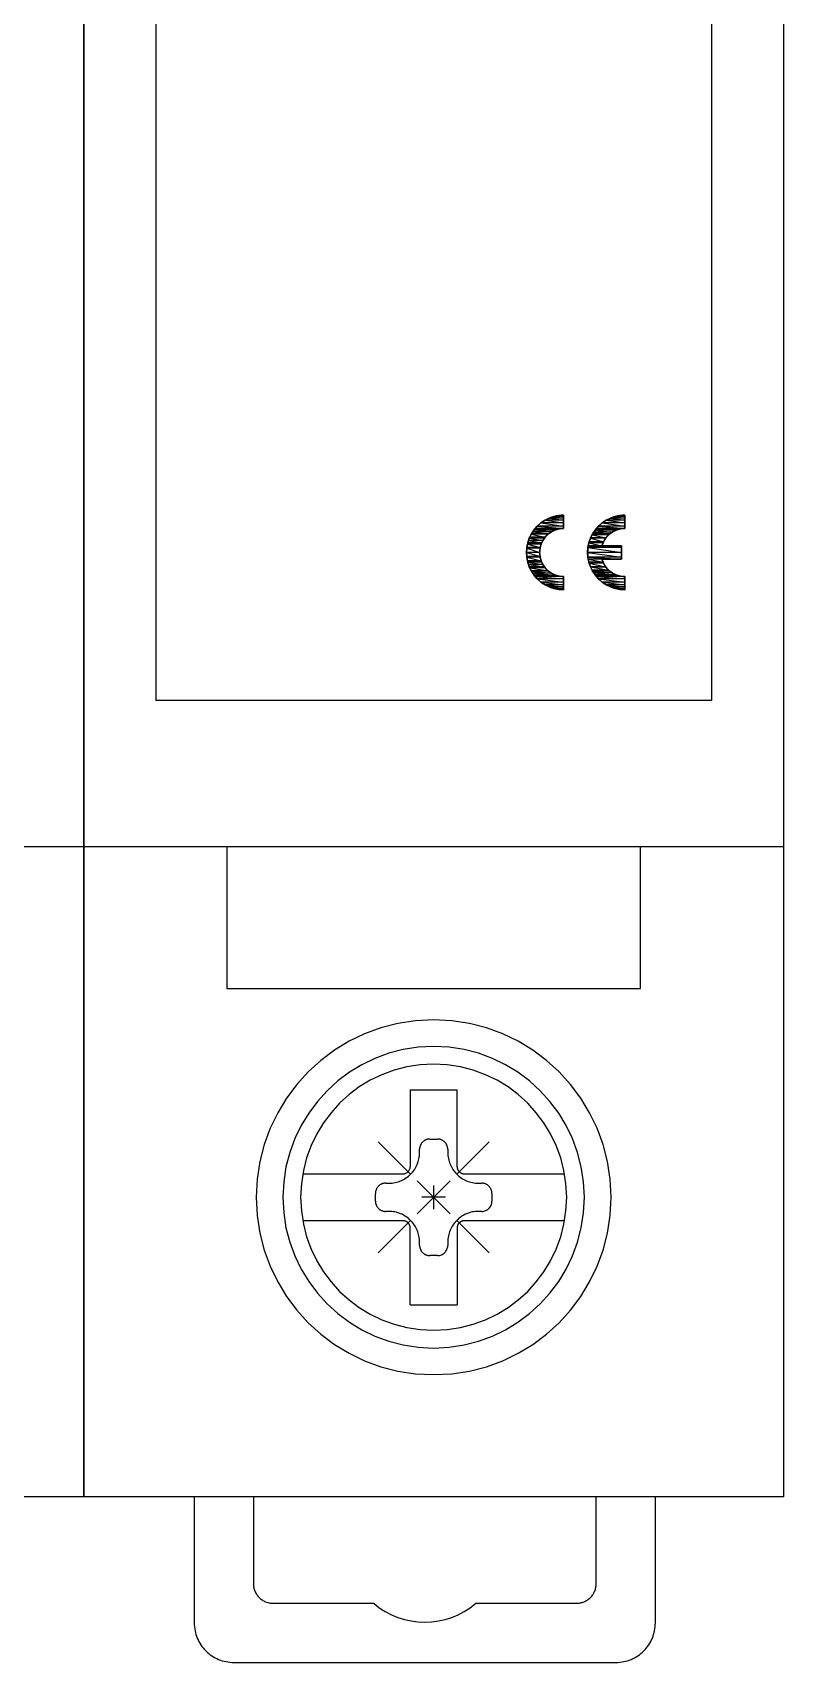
# Model space of a CAD drawing. Header units: millimetres. Extents: x 11116 to 13202, y 85802 to 88728.
# Drawn here: x 12270.75 to 12290.04, y 87155.43 to 87197.3 of the extents above; entities that cross this region are included whole.
import ezdxf

# ---------------------------------------------------------------- set-up
doc = ezdxf.new("R2010")
doc.units = ezdxf.units.MM
doc.styles.add('hwBorder', font='Cambria.ttf')

# ---------------------------------------------------------------- blocks, each defined once
blk = doc.blocks.new('*U2')
for points in [[(394.067, 40.711), (394.067, 120.193), (412.039, 120.193), (412.039, 40.711), (394.067, 40.711)], [(412.039, 40.711), (412.039, 120.193), (430.011, 120.193), (430.011, 40.711), (412.039, 40.711)], [(413.887, 92.551), (413.887, 61.164)], [(428.164, 92.551), (428.164, 61.164)], [(424.365, 65.928), (424.365, 65.928), (424.301, 65.926), (424.238, 65.919), (424.176, 65.909), (424.115, 65.895), (424.055, 65.876), (423.997, 65.854), (423.941, 65.829), (423.886, 65.799), (423.834, 65.767), (423.783, 65.731), (423.735, 65.692), (423.69, 65.649), (423.647, 65.603), (423.607, 65.555), (423.57, 65.504), (423.536, 65.449), (423.536, 65.449), (423.506, 65.393), (423.48, 65.335), (423.458, 65.277), (423.44, 65.217), (423.426, 65.156), (423.416, 65.095), (423.41, 65.033), (423.408, 64.971), (423.41, 64.909), (423.416, 64.847), (423.426, 64.786), (423.44, 64.725), (423.458, 64.665), (423.48, 64.606), (423.506, 64.549), (423.536, 64.492), (423.536, 64.492), (423.57, 64.438), (423.607, 64.387), (423.647, 64.338), (423.69, 64.293), (423.735, 64.25), (423.783, 64.211), (423.834, 64.175), (423.886, 64.142), (423.941, 64.113), (423.997, 64.087), (424.055, 64.065), (424.115, 64.047), (424.176, 64.033), (424.238, 64.022), (424.301, 64.016), (424.365, 64.014)], [(425.938, 65.928), (425.938, 65.928), (425.874, 65.926), (425.811, 65.919), (425.749, 65.909), (425.689, 65.895), (425.629, 65.876), (425.571, 65.854), (425.514, 65.829), (425.46, 65.799), (425.407, 65.767), (425.357, 65.731), (425.309, 65.692), (425.263, 65.649), (425.22, 65.603), (425.18, 65.555), (425.143, 65.504), (425.11, 65.449), (425.11, 65.449), (425.079, 65.393), (425.053, 65.335), (425.031, 65.277), (425.013, 65.217), (424.999, 65.156), (424.989, 65.095), (424.983, 65.033), (424.981, 64.971), (424.983, 64.909), (424.989, 64.847), (424.999, 64.786), (425.013, 64.725), (425.031, 64.665), (425.053, 64.606), (425.079, 64.549), (425.11, 64.492), (425.11, 64.492), (425.143, 64.438), (425.18, 64.387), (425.22, 64.338), (425.263, 64.293), (425.309, 64.25), (425.357, 64.211), (425.407, 64.175), (425.46, 64.142), (425.514, 64.113), (425.571, 64.087), (425.629, 64.065), (425.689, 64.047), (425.749, 64.033), (425.811, 64.022), (425.874, 64.016), (425.938, 64.014)], [(424.365, 65.587), (424.365, 65.587), (424.324, 65.586), (424.283, 65.582), (424.243, 65.575), (424.204, 65.566), (424.165, 65.554), (424.128, 65.54), (424.092, 65.524), (424.057, 65.505), (424.023, 65.484), (423.99, 65.461), (423.959, 65.435), (423.93, 65.408), (423.902, 65.379), (423.876, 65.347), (423.852, 65.314), (423.831, 65.279), (423.831, 65.279), (423.811, 65.243), (423.795, 65.206), (423.78, 65.168), (423.769, 65.129), (423.76, 65.09), (423.753, 65.051), (423.749, 65.011), (423.748, 64.971), (423.749, 64.931), (423.753, 64.891), (423.76, 64.852), (423.769, 64.813), (423.78, 64.774), (423.795, 64.736), (423.811, 64.699), (423.831, 64.663), (423.831, 64.663), (423.852, 64.628), (423.876, 64.595), (423.902, 64.563), (423.93, 64.534), (423.959, 64.507), (423.99, 64.481), (424.023, 64.458), (424.057, 64.437), (424.092, 64.418), (424.128, 64.402), (424.165, 64.387), (424.204, 64.376), (424.243, 64.366), (424.283, 64.36), (424.324, 64.356), (424.365, 64.354)], [(425.938, 65.587), (425.938, 65.587), (425.887, 65.585), (425.837, 65.579), (425.788, 65.569), (425.74, 65.555), (425.694, 65.537), (425.65, 65.516), (425.607, 65.491), (425.567, 65.463), (425.529, 65.432), (425.494, 65.399), (425.461, 65.362), (425.431, 65.322), (425.405, 65.28), (425.381, 65.236), (425.362, 65.19), (425.346, 65.141)], [(425.346, 65.141), (425.853, 65.141)], [(425.853, 65.141), (425.853, 64.801)], [(425.346, 64.801), (425.346, 64.801), (425.362, 64.752), (425.381, 64.706), (425.405, 64.662), (425.431, 64.62), (425.461, 64.58), (425.494, 64.543), (425.529, 64.509), (425.567, 64.478), (425.607, 64.451), (425.65, 64.426), (425.694, 64.405), (425.74, 64.387), (425.788, 64.373), (425.837, 64.363), (425.887, 64.356), (425.938, 64.354)], [(425.346, 64.801), (425.853, 64.801)], [(428.164, 61.164), (413.887, 61.164)], [(394.067, 57.417), (412.039, 57.417)], [(412.039, 57.417), (430.011, 57.417)], [(415.71, 57.417), (415.71, 53.772)], [(426.341, 53.772), (426.341, 57.417)], [(415.71, 53.772), (426.341, 53.772)], [(425.582, 48.406), (425.582, 48.406), (425.558, 48.872), (425.489, 49.324), (425.377, 49.761), (425.224, 50.18), (425.032, 50.578), (424.803, 50.954), (424.541, 51.304), (424.247, 51.628), (423.923, 51.922), (423.573, 52.184), (423.197, 52.413), (422.799, 52.604), (422.38, 52.758), (421.944, 52.87), (421.491, 52.939), (421.025, 52.962), (421.025, 52.962), (420.559, 52.939), (420.107, 52.87), (419.67, 52.758), (419.252, 52.604), (418.853, 52.413), (418.478, 52.184), (418.127, 51.922), (417.804, 51.628), (417.509, 51.304), (417.247, 50.954), (417.019, 50.578), (416.827, 50.18), (416.674, 49.761), (416.562, 49.324), (416.492, 48.872), (416.469, 48.406), (416.469, 48.406), (416.492, 47.94), (416.561, 47.488), (416.674, 47.051), (416.827, 46.633), (417.019, 46.234), (417.247, 45.859), (417.509, 45.508), (417.803, 45.184), (418.127, 44.89), (418.478, 44.628), (418.853, 44.4), (419.252, 44.208), (419.67, 44.055), (420.107, 43.942), (420.559, 43.873), (421.025, 43.85), (421.025, 43.85), (421.491, 43.873), (421.943, 43.942), (422.38, 44.055), (422.799, 44.208), (423.197, 44.4), (423.573, 44.628), (423.923, 44.89), (424.247, 45.184), (424.541, 45.508), (424.803, 45.859), (425.032, 46.234), (425.224, 46.633), (425.377, 47.051), (425.489, 47.488), (425.558, 47.94), (425.582, 48.406)], [(424.898, 48.406), (424.898, 48.406), (424.878, 48.802), (424.819, 49.187), (424.724, 49.558), (424.594, 49.914), (424.431, 50.252), (424.237, 50.571), (424.014, 50.87), (423.764, 51.145), (423.489, 51.395), (423.19, 51.617), (422.871, 51.812), (422.533, 51.975), (422.177, 52.105), (421.806, 52.2), (421.421, 52.259), (421.025, 52.279), (421.025, 52.279), (420.629, 52.259), (420.245, 52.2), (419.874, 52.105), (419.518, 51.975), (419.179, 51.812), (418.86, 51.617), (418.562, 51.395), (418.287, 51.145), (418.037, 50.87), (417.814, 50.571), (417.62, 50.252), (417.457, 49.914), (417.326, 49.558), (417.231, 49.187), (417.172, 48.802), (417.153, 48.406), (417.153, 48.406), (417.172, 48.01), (417.231, 47.626), (417.326, 47.254), (417.457, 46.899), (417.62, 46.56), (417.814, 46.241), (418.037, 45.943), (418.287, 45.668), (418.562, 45.418), (418.86, 45.195), (419.179, 45.001), (419.518, 44.838), (419.874, 44.707), (420.245, 44.612), (420.629, 44.553), (421.025, 44.533), (421.025, 44.533), (421.421, 44.553), (421.806, 44.612), (422.177, 44.707), (422.533, 44.838), (422.871, 45.001), (423.19, 45.195), (423.489, 45.418), (423.764, 45.668), (424.014, 45.943), (424.237, 46.241), (424.431, 46.56), (424.594, 46.899), (424.724, 47.254), (424.819, 47.626), (424.878, 48.01), (424.898, 48.406)], [(424.443, 48.406), (424.443, 48.406), (424.425, 48.756), (424.373, 49.095), (424.289, 49.422), (424.174, 49.736), (424.03, 50.035), (423.859, 50.317), (423.662, 50.58), (423.442, 50.822), (423.199, 51.043), (422.936, 51.24), (422.654, 51.411), (422.355, 51.555), (422.041, 51.67), (421.714, 51.754), (421.375, 51.806), (421.025, 51.823), (421.025, 51.823), (420.676, 51.806), (420.336, 51.754), (420.009, 51.67), (419.695, 51.555), (419.396, 51.411), (419.115, 51.24), (418.851, 51.043), (418.609, 50.822), (418.388, 50.58), (418.192, 50.317), (418.02, 50.035), (417.877, 49.736), (417.762, 49.422), (417.678, 49.095), (417.626, 48.756), (417.608, 48.406), (417.608, 48.406), (417.626, 48.057), (417.678, 47.717), (417.762, 47.39), (417.877, 47.076), (418.02, 46.777), (418.192, 46.495), (418.388, 46.232), (418.609, 45.99), (418.851, 45.769), (419.115, 45.572), (419.396, 45.401), (419.695, 45.257), (420.009, 45.143), (420.336, 45.058), (420.676, 45.006), (421.025, 44.989), (421.025, 44.989), (421.375, 45.006), (421.714, 45.058), (422.041, 45.143), (422.355, 45.257), (422.654, 45.401), (422.936, 45.572), (423.199, 45.769), (423.442, 45.99), (423.662, 46.232), (423.859, 46.495), (424.03, 46.777), (424.174, 47.076), (424.289, 47.39), (424.373, 47.717), (424.425, 48.057), (424.443, 48.406)], [(420.422, 51.164), (421.629, 51.164)], [(420.422, 51.164), (420.422, 49.192)], [(421.629, 49.192), (421.629, 51.164)], [(419.603, 49.829), (420.422, 49.01)], [(420.926, 49.903), (420.926, 49.903), (420.913, 49.902), (420.9, 49.901), (420.887, 49.9), (420.874, 49.898), (420.862, 49.895), (420.849, 49.891), (420.837, 49.887), (420.825, 49.883), (420.814, 49.878), (420.802, 49.872), (420.791, 49.866), (420.78, 49.859), (420.77, 49.851), (420.759, 49.843), (420.75, 49.835), (420.74, 49.826), (420.74, 49.826), (420.731, 49.816), (420.723, 49.807), (420.715, 49.796), (420.707, 49.786), (420.7, 49.775), (420.694, 49.764), (420.688, 49.752), (420.683, 49.741), (420.678, 49.729), (420.675, 49.717), (420.671, 49.704), (420.668, 49.692), (420.666, 49.679), (420.665, 49.666), (420.664, 49.653), (420.663, 49.64)], [(420.926, 49.903), (421.125, 49.903)], [(421.387, 49.64), (421.387, 49.64), (421.387, 49.653), (421.386, 49.666), (421.384, 49.679), (421.382, 49.692), (421.379, 49.704), (421.376, 49.717), (421.372, 49.729), (421.367, 49.741), (421.362, 49.752), (421.356, 49.764), (421.35, 49.775), (421.343, 49.786), (421.336, 49.796), (421.328, 49.807), (421.319, 49.816), (421.311, 49.826), (421.311, 49.826), (421.301, 49.835), (421.291, 49.843), (421.281, 49.851), (421.271, 49.859), (421.26, 49.866), (421.248, 49.872), (421.237, 49.878), (421.225, 49.883), (421.213, 49.887), (421.201, 49.891), (421.189, 49.895), (421.176, 49.898), (421.164, 49.9), (421.151, 49.901), (421.138, 49.902), (421.125, 49.903)], [(421.629, 49.01), (422.448, 49.829)], [(419.876, 48.768), (419.876, 48.768), (419.956, 48.772), (420.035, 48.784), (420.11, 48.804), (420.182, 48.83), (420.251, 48.863), (420.316, 48.903), (420.377, 48.948), (420.433, 48.999), (420.483, 49.055), (420.529, 49.115), (420.568, 49.18), (420.601, 49.249), (420.628, 49.322), (420.647, 49.397), (420.659, 49.475), (420.663, 49.555)], [(420.663, 49.555), (420.663, 49.64)], [(421.387, 49.64), (421.387, 49.555)], [(421.387, 49.555), (421.387, 49.555), (421.388, 49.517), (421.391, 49.478), (421.396, 49.439), (421.403, 49.401), (421.411, 49.364), (421.421, 49.327), (421.433, 49.29), (421.447, 49.254), (421.463, 49.219), (421.48, 49.185), (421.499, 49.151), (421.52, 49.119), (421.542, 49.087), (421.566, 49.057), (421.591, 49.027), (421.618, 48.999), (421.618, 48.999), (421.646, 48.972), (421.676, 48.947), (421.706, 48.923), (421.738, 48.901), (421.77, 48.88), (421.804, 48.861), (421.838, 48.844), (421.873, 48.828), (421.909, 48.814), (421.946, 48.802), (421.983, 48.792), (422.02, 48.783), (422.058, 48.777), (422.097, 48.772), (422.136, 48.769), (422.175, 48.768)], [(417.662, 49.01), (420.24, 49.01)], [(420.24, 49.01), (420.24, 49.01), (420.258, 49.011), (420.276, 49.013), (420.294, 49.018), (420.311, 49.024), (420.326, 49.032), (420.341, 49.041), (420.355, 49.051), (420.369, 49.063), (420.38, 49.076), (420.391, 49.09), (420.4, 49.105), (420.408, 49.121), (420.414, 49.138), (420.418, 49.155), (420.421, 49.173), (420.422, 49.192)], [(421.629, 49.192), (421.629, 49.192), (421.629, 49.183), (421.629, 49.174), (421.63, 49.165), (421.632, 49.156), (421.634, 49.148), (421.636, 49.139), (421.639, 49.131), (421.642, 49.122), (421.646, 49.114), (421.65, 49.106), (421.654, 49.099), (421.659, 49.091), (421.664, 49.084), (421.67, 49.076), (421.676, 49.07), (421.682, 49.063), (421.682, 49.063), (421.688, 49.057), (421.695, 49.051), (421.702, 49.045), (421.71, 49.04), (421.717, 49.036), (421.725, 49.031), (421.733, 49.027), (421.741, 49.023), (421.749, 49.02), (421.758, 49.018), (421.766, 49.015), (421.775, 49.013), (421.784, 49.012), (421.793, 49.01), (421.802, 49.01), (421.811, 49.01)], [(421.811, 49.01), (424.389, 49.01)], [(419.791, 48.768), (419.791, 48.768), (419.778, 48.768), (419.765, 48.767), (419.752, 48.765), (419.74, 48.763), (419.727, 48.76), (419.715, 48.757), (419.703, 48.753), (419.691, 48.748), (419.679, 48.743), (419.667, 48.737), (419.656, 48.731), (419.646, 48.724), (419.635, 48.717), (419.625, 48.709), (419.615, 48.7), (419.606, 48.691), (419.606, 48.691), (419.597, 48.682), (419.588, 48.672), (419.58, 48.662), (419.573, 48.651), (419.566, 48.641), (419.56, 48.63), (419.554, 48.618), (419.549, 48.606), (419.544, 48.594), (419.54, 48.582), (419.537, 48.57), (419.534, 48.557), (419.532, 48.545), (419.53, 48.532), (419.529, 48.519), (419.529, 48.506)], [(419.791, 48.768), (419.876, 48.768)], [(420.599, 48.833), (421.452, 47.979)], [(420.599, 47.979), (421.452, 48.833)], [(421.025, 48.708), (421.025, 48.104)], [(422.175, 48.768), (422.259, 48.768)], [(422.522, 48.506), (422.522, 48.506), (422.521, 48.519), (422.521, 48.532), (422.519, 48.545), (422.517, 48.557), (422.514, 48.57), (422.51, 48.582), (422.506, 48.594), (422.502, 48.606), (422.497, 48.618), (422.491, 48.63), (422.485, 48.641), (422.478, 48.651), (422.47, 48.662), (422.462, 48.672), (422.454, 48.682), (422.445, 48.691), (422.445, 48.691), (422.436, 48.7), (422.426, 48.709), (422.415, 48.717), (422.405, 48.724), (422.394, 48.731), (422.383, 48.737), (422.371, 48.743), (422.36, 48.748), (422.348, 48.753), (422.336, 48.757), (422.323, 48.76), (422.311, 48.763), (422.298, 48.765), (422.285, 48.767), (422.272, 48.768), (422.259, 48.768)], [(419.529, 48.306), (419.529, 48.506)], [(419.529, 48.306), (419.529, 48.306), (419.529, 48.293), (419.53, 48.28), (419.532, 48.268), (419.534, 48.255), (419.537, 48.242), (419.54, 48.23), (419.544, 48.218), (419.549, 48.206), (419.554, 48.194), (419.56, 48.183), (419.566, 48.172), (419.573, 48.161), (419.58, 48.15), (419.588, 48.14), (419.597, 48.13), (419.606, 48.121), (419.606, 48.121), (419.615, 48.112), (419.625, 48.103), (419.635, 48.095), (419.646, 48.088), (419.656, 48.081), (419.667, 48.075), (419.679, 48.069), (419.691, 48.064), (419.703, 48.059), (419.715, 48.055), (419.727, 48.052), (419.74, 48.049), (419.752, 48.047), (419.765, 48.045), (419.778, 48.044), (419.791, 48.044)], [(421.327, 48.406), (420.724, 48.406)], [(422.259, 48.044), (422.259, 48.044), (422.286, 48.045), (422.312, 48.049), (422.337, 48.056), (422.362, 48.065), (422.384, 48.076), (422.406, 48.089), (422.426, 48.104), (422.445, 48.121), (422.462, 48.139), (422.477, 48.16), (422.49, 48.181), (422.501, 48.204), (422.51, 48.228), (422.517, 48.253), (422.52, 48.28), (422.522, 48.306)], [(422.522, 48.506), (422.522, 48.306)], [(420.24, 47.802), (417.662, 47.802)], [(419.603, 46.983), (420.422, 47.802)], [(419.876, 48.044), (419.791, 48.044)], [(420.663, 47.256), (420.663, 47.256), (420.662, 47.296), (420.659, 47.334), (420.655, 47.373), (420.648, 47.411), (420.639, 47.449), (420.629, 47.486), (420.617, 47.522), (420.603, 47.558), (420.588, 47.593), (420.57, 47.627), (420.552, 47.661), (420.531, 47.693), (420.509, 47.725), (420.485, 47.756), (420.46, 47.785), (420.433, 47.813), (420.433, 47.813), (420.404, 47.84), (420.375, 47.866), (420.344, 47.89), (420.313, 47.912), (420.28, 47.932), (420.247, 47.951), (420.212, 47.969), (420.177, 47.984), (420.141, 47.998), (420.105, 48.01), (420.068, 48.02), (420.03, 48.029), (419.992, 48.035), (419.954, 48.04), (419.915, 48.043), (419.876, 48.044)], [(420.422, 47.62), (420.422, 47.62), (420.422, 47.629), (420.421, 47.638), (420.42, 47.647), (420.418, 47.656), (420.416, 47.665), (420.414, 47.673), (420.411, 47.682), (420.408, 47.69), (420.404, 47.698), (420.4, 47.706), (420.396, 47.714), (420.391, 47.721), (420.386, 47.729), (420.381, 47.736), (420.375, 47.743), (420.369, 47.749), (420.369, 47.749), (420.362, 47.755), (420.355, 47.761), (420.348, 47.767), (420.341, 47.772), (420.333, 47.777), (420.325, 47.781), (420.317, 47.785), (420.309, 47.789), (420.301, 47.792), (420.293, 47.795), (420.284, 47.797), (420.275, 47.799), (420.266, 47.801), (420.258, 47.802), (420.249, 47.802), (420.24, 47.802)], [(422.175, 48.044), (422.175, 48.044), (422.136, 48.043), (422.097, 48.04), (422.058, 48.035), (422.02, 48.029), (421.983, 48.02), (421.946, 48.01), (421.909, 47.998), (421.873, 47.984), (421.838, 47.969), (421.804, 47.951), (421.77, 47.932), (421.738, 47.912), (421.706, 47.89), (421.676, 47.866), (421.646, 47.84), (421.618, 47.813), (421.618, 47.813), (421.591, 47.785), (421.566, 47.756), (421.542, 47.725), (421.52, 47.693), (421.499, 47.661), (421.48, 47.627), (421.463, 47.593), (421.447, 47.558), (421.433, 47.522), (421.421, 47.486), (421.411, 47.449), (421.403, 47.411), (421.396, 47.373), (421.391, 47.334), (421.388, 47.296), (421.387, 47.256)], [(421.629, 47.802), (422.448, 46.983)], [(421.811, 47.802), (421.811, 47.802), (421.802, 47.802), (421.793, 47.802), (421.784, 47.801), (421.775, 47.799), (421.766, 47.797), (421.758, 47.795), (421.749, 47.792), (421.741, 47.789), (421.733, 47.785), (421.725, 47.781), (421.717, 47.777), (421.71, 47.772), (421.702, 47.767), (421.695, 47.761), (421.688, 47.755), (421.682, 47.749), (421.682, 47.749), (421.676, 47.743), (421.67, 47.736), (421.664, 47.729), (421.659, 47.721), (421.654, 47.714), (421.65, 47.706), (421.646, 47.698), (421.642, 47.69), (421.639, 47.682), (421.636, 47.673), (421.634, 47.665), (421.632, 47.656), (421.63, 47.647), (421.629, 47.638), (421.629, 47.629), (421.629, 47.62)], [(424.389, 47.802), (421.811, 47.802)], [(422.259, 48.044), (422.175, 48.044)], [(420.422, 45.648), (420.422, 47.62)], [(421.629, 47.62), (421.629, 45.648)], [(420.663, 47.172), (420.663, 47.256)], [(420.663, 47.172), (420.663, 47.172), (420.664, 47.159), (420.665, 47.146), (420.666, 47.133), (420.668, 47.121), (420.671, 47.108), (420.675, 47.096), (420.678, 47.084), (420.683, 47.072), (420.688, 47.06), (420.694, 47.048), (420.7, 47.037), (420.707, 47.026), (420.715, 47.016), (420.723, 47.006), (420.731, 46.996), (420.74, 46.986), (420.74, 46.986), (420.75, 46.977), (420.759, 46.969), (420.77, 46.961), (420.78, 46.954), (420.791, 46.947), (420.802, 46.941), (420.814, 46.935), (420.825, 46.93), (420.837, 46.925), (420.849, 46.921), (420.862, 46.918), (420.874, 46.915), (420.887, 46.913), (420.9, 46.911), (420.913, 46.91), (420.926, 46.909)], [(421.125, 46.909), (420.926, 46.909)], [(421.125, 46.909), (421.125, 46.909), (421.152, 46.911), (421.178, 46.915), (421.203, 46.921), (421.227, 46.93), (421.25, 46.941), (421.271, 46.954), (421.292, 46.97), (421.31, 46.986), (421.327, 47.005), (421.342, 47.025), (421.356, 47.047), (421.367, 47.07), (421.375, 47.094), (421.382, 47.119), (421.386, 47.145), (421.387, 47.172)], [(421.387, 47.256), (421.387, 47.172)], [(420.422, 45.648), (421.629, 45.648)], [(414.874, 40.711), (414.874, 37.471), (414.874, 37.471), (414.876, 37.421), (414.879, 37.371), (414.885, 37.321), (414.894, 37.273), (414.905, 37.224), (414.918, 37.177), (414.934, 37.13), (414.951, 37.084), (414.971, 37.038), (414.994, 36.994), (415.018, 36.951), (415.044, 36.909), (415.073, 36.869), (415.104, 36.829), (415.136, 36.791), (415.171, 36.755), (415.171, 36.755), (415.207, 36.72), (415.245, 36.688), (415.284, 36.657), (415.325, 36.629), (415.367, 36.602), (415.41, 36.578), (415.454, 36.556), (415.499, 36.536), (415.545, 36.518), (415.592, 36.502), (415.64, 36.489), (415.688, 36.478), (415.737, 36.47), (415.787, 36.463), (415.837, 36.46), (415.887, 36.458), (425.708, 36.458), (425.708, 36.458), (425.758, 36.46), (425.808, 36.463), (425.858, 36.47), (425.907, 36.478), (425.955, 36.489), (426.002, 36.502), (426.049, 36.518), (426.096, 36.536), (426.141, 36.556), (426.185, 36.578), (426.228, 36.602), (426.27, 36.629), (426.31, 36.657), (426.35, 36.688), (426.388, 36.72), (426.424, 36.755), (426.424, 36.755), (426.459, 36.791), (426.491, 36.829), (426.522, 36.869), (426.55, 36.909), (426.577, 36.951), (426.601, 36.994), (426.623, 37.038), (426.644, 37.084), (426.661, 37.13), (426.677, 37.177), (426.69, 37.224), (426.701, 37.273), (426.709, 37.321), (426.716, 37.371), (426.719, 37.421), (426.721, 37.471), (426.721, 40.711)], [(416.393, 40.711), (416.393, 38.483), (416.393, 38.483), (416.394, 38.458), (416.396, 38.433), (416.399, 38.409), (416.403, 38.384), (416.408, 38.36), (416.415, 38.336), (416.423, 38.313), (416.432, 38.29), (416.442, 38.267), (416.453, 38.245), (416.465, 38.224), (416.478, 38.203), (416.492, 38.183), (416.508, 38.163), (416.524, 38.144), (416.541, 38.125), (416.541, 38.125), (416.56, 38.108), (416.578, 38.092), (416.598, 38.077), (416.618, 38.062), (416.639, 38.049), (416.661, 38.037), (416.683, 38.026), (416.706, 38.016), (416.728, 38.007), (416.752, 37.999), (416.776, 37.993), (416.8, 37.987), (416.824, 37.983), (416.849, 37.98), (416.874, 37.978), (416.899, 37.977), (419.484, 37.977)], [(422.111, 37.977), (424.696, 37.977), (424.696, 37.977), (424.721, 37.978), (424.746, 37.98), (424.77, 37.983), (424.795, 37.987), (424.819, 37.993), (424.843, 37.999), (424.866, 38.007), (424.889, 38.016), (424.912, 38.026), (424.934, 38.037), (424.955, 38.049), (424.976, 38.062), (424.997, 38.077), (425.016, 38.092), (425.035, 38.108), (425.054, 38.125), (425.054, 38.125), (425.071, 38.144), (425.087, 38.163), (425.102, 38.183), (425.117, 38.203), (425.13, 38.224), (425.142, 38.245), (425.153, 38.267), (425.163, 38.29), (425.172, 38.313), (425.18, 38.336), (425.187, 38.36), (425.192, 38.384), (425.196, 38.409), (425.199, 38.433), (425.201, 38.458), (425.202, 38.483), (425.202, 40.711)], [(419.484, 37.977), (419.484, 37.977), (419.629, 37.864), (419.783, 37.765), (419.942, 37.682), (420.107, 37.614), (420.276, 37.561), (420.448, 37.523), (420.622, 37.501), (420.797, 37.493), (420.973, 37.501), (421.147, 37.523), (421.319, 37.561), (421.488, 37.614), (421.653, 37.682), (421.812, 37.765), (421.965, 37.864), (422.111, 37.977)]]:
    blk.add_lwpolyline(points)
at = {"color": 251}
for points in [[(423.886, 65.799), (423.782, 65.73)], [(424.365, 65.73), (423.782, 65.73), (423.886, 65.799)], [(423.999, 65.855), (423.886, 65.799)], [(424.365, 65.799), (423.886, 65.799), (423.999, 65.855)], [(424.365, 65.73), (424.365, 65.799), (423.886, 65.799)], [(423.886, 65.799), (424.365, 65.73)], [(423.886, 65.799), (424.365, 65.73)], [(424.117, 65.895), (423.999, 65.855)], [(424.365, 65.855), (423.999, 65.855), (424.117, 65.895)], [(424.365, 65.799), (424.365, 65.855), (423.999, 65.855)], [(423.999, 65.855), (424.365, 65.799)], [(423.999, 65.855), (424.365, 65.799)], [(424.24, 65.919), (424.117, 65.895)], [(424.365, 65.895), (424.117, 65.895), (424.24, 65.919)], [(424.365, 65.855), (424.365, 65.895), (424.117, 65.895)], [(424.117, 65.895), (424.365, 65.855)], [(424.117, 65.895), (424.365, 65.855)], [(424.365, 65.928), (424.24, 65.919)], [(424.365, 65.919), (424.24, 65.919), (424.365, 65.928)], [(424.365, 65.895), (424.365, 65.919), (424.24, 65.919)], [(424.24, 65.919), (424.365, 65.895)], [(424.24, 65.919), (424.365, 65.895)], [(424.365, 65.919), (424.365, 65.928)], [(424.365, 65.928), (424.365, 65.919)], [(424.365, 65.919), (424.365, 65.895)], [(424.365, 65.895), (424.365, 65.855)], [(424.365, 65.855), (424.365, 65.799)], [(424.365, 65.799), (424.365, 65.73)], [(425.46, 65.799), (425.356, 65.73)], [(425.938, 65.73), (425.356, 65.73), (425.46, 65.799)], [(425.572, 65.855), (425.46, 65.799)], [(425.938, 65.799), (425.46, 65.799), (425.572, 65.855)], [(425.938, 65.73), (425.938, 65.799), (425.46, 65.799)], [(425.46, 65.799), (425.938, 65.73)], [(425.46, 65.799), (425.938, 65.73)], [(425.691, 65.895), (425.572, 65.855)], [(425.938, 65.855), (425.572, 65.855), (425.691, 65.895)], [(425.938, 65.799), (425.938, 65.855), (425.572, 65.855)], [(425.572, 65.855), (425.938, 65.799)], [(425.572, 65.855), (425.938, 65.799)], [(425.813, 65.919), (425.691, 65.895)], [(425.938, 65.895), (425.691, 65.895), (425.813, 65.919)], [(425.938, 65.855), (425.938, 65.895), (425.691, 65.895)], [(425.691, 65.895), (425.938, 65.855)], [(425.691, 65.895), (425.938, 65.855)], [(425.938, 65.928), (425.813, 65.919)], [(425.938, 65.919), (425.813, 65.919), (425.938, 65.928)], [(425.938, 65.895), (425.938, 65.919), (425.813, 65.919)], [(425.813, 65.919), (425.938, 65.895)], [(425.813, 65.919), (425.938, 65.895)], [(425.938, 65.919), (425.938, 65.928)], [(425.938, 65.928), (425.938, 65.919)], [(425.938, 65.919), (425.938, 65.895)], [(425.938, 65.895), (425.938, 65.855)], [(425.938, 65.855), (425.938, 65.799)], [(425.938, 65.799), (425.938, 65.73)], [(423.481, 65.337), (423.461, 65.279)], [(423.831, 65.279), (423.461, 65.279), (423.481, 65.337)], [(423.496, 65.367), (423.481, 65.337)], [(423.871, 65.337), (423.481, 65.337), (423.496, 65.367)], [(423.831, 65.279), (423.871, 65.337), (423.481, 65.337)], [(423.481, 65.337), (423.831, 65.279)], [(423.481, 65.337), (423.831, 65.279)], [(423.533, 65.443), (423.496, 65.367)], [(423.893, 65.367), (423.496, 65.367), (423.533, 65.443)], [(423.871, 65.337), (423.893, 65.367), (423.496, 65.367)], [(423.496, 65.367), (423.871, 65.337)], [(423.496, 65.367), (423.871, 65.337)], [(423.536, 65.449), (423.533, 65.443)], [(423.969, 65.443), (423.533, 65.443), (423.536, 65.449)], [(423.893, 65.367), (423.969, 65.443), (423.533, 65.443)], [(423.533, 65.443), (423.893, 65.367)], [(423.533, 65.443), (423.893, 65.367)], [(423.573, 65.505), (423.536, 65.449)], [(423.977, 65.449), (423.536, 65.449), (423.573, 65.505)], [(423.969, 65.443), (423.977, 65.449), (423.536, 65.449)], [(423.536, 65.449), (423.969, 65.443)], [(423.536, 65.449), (423.969, 65.443)], [(423.604, 65.55), (423.573, 65.505)], [(424.057, 65.505), (423.573, 65.505), (423.604, 65.55)], [(423.977, 65.449), (424.057, 65.505), (423.573, 65.505)], [(423.573, 65.505), (423.977, 65.449)], [(423.573, 65.505), (423.977, 65.449)], [(423.606, 65.553), (423.604, 65.55)], [(424.154, 65.55), (423.604, 65.55), (423.606, 65.553)], [(424.057, 65.505), (424.154, 65.55), (423.604, 65.55)], [(423.604, 65.55), (424.057, 65.505)], [(423.604, 65.55), (424.057, 65.505)], [(423.628, 65.578), (423.606, 65.553)], [(424.165, 65.553), (423.606, 65.553), (423.628, 65.578)], [(424.154, 65.55), (424.165, 65.553), (423.606, 65.553)], [(423.606, 65.553), (424.154, 65.55)], [(423.606, 65.553), (424.154, 65.55)], [(423.636, 65.587), (423.628, 65.578)], [(424.258, 65.578), (423.628, 65.578), (423.636, 65.587)], [(424.165, 65.553), (424.258, 65.578), (423.628, 65.578)], [(423.628, 65.578), (424.165, 65.553)], [(423.628, 65.578), (424.165, 65.553)], [(423.688, 65.647), (423.636, 65.587)], [(424.365, 65.587), (423.636, 65.587), (423.688, 65.647)], [(424.258, 65.578), (424.365, 65.587), (423.636, 65.587)], [(423.636, 65.587), (424.258, 65.578)], [(423.636, 65.587), (424.258, 65.578)], [(423.782, 65.73), (423.688, 65.647)], [(424.365, 65.647), (423.688, 65.647), (423.782, 65.73)], [(424.365, 65.587), (424.365, 65.647), (423.688, 65.647)], [(423.688, 65.647), (424.365, 65.587)], [(423.688, 65.647), (424.365, 65.587)], [(424.365, 65.647), (424.365, 65.73), (423.782, 65.73)], [(423.782, 65.73), (424.365, 65.647)], [(423.782, 65.73), (424.365, 65.647)], [(423.871, 65.337), (423.831, 65.279)], [(423.893, 65.367), (423.871, 65.337)], [(423.969, 65.443), (423.893, 65.367)], [(423.977, 65.449), (423.969, 65.443)], [(424.057, 65.505), (423.977, 65.449)], [(424.154, 65.55), (424.057, 65.505)], [(424.165, 65.553), (424.154, 65.55)], [(424.258, 65.578), (424.165, 65.553)], [(424.365, 65.587), (424.258, 65.578)], [(424.365, 65.73), (424.365, 65.647)], [(424.365, 65.647), (424.365, 65.587)], [(425.054, 65.337), (425.024, 65.247)], [(425.387, 65.247), (425.024, 65.247), (425.054, 65.337)], [(425.057, 65.343), (425.054, 65.337)], [(425.443, 65.337), (425.054, 65.337), (425.057, 65.343)], [(425.387, 65.247), (425.443, 65.337), (425.054, 65.337)], [(425.054, 65.337), (425.387, 65.247)], [(425.054, 65.337), (425.387, 65.247)], [(425.099, 65.427), (425.057, 65.343)], [(425.447, 65.343), (425.057, 65.343), (425.099, 65.427)], [(425.443, 65.337), (425.447, 65.343), (425.057, 65.343)], [(425.057, 65.343), (425.443, 65.337)], [(425.057, 65.343), (425.443, 65.337)], [(425.11, 65.449), (425.099, 65.427)], [(425.524, 65.427), (425.099, 65.427), (425.11, 65.449)], [(425.447, 65.343), (425.524, 65.427), (425.099, 65.427)], [(425.099, 65.427), (425.447, 65.343)], [(425.099, 65.427), (425.447, 65.343)], [(425.141, 65.495), (425.11, 65.449)], [(425.553, 65.449), (425.11, 65.449), (425.141, 65.495)], [(425.524, 65.427), (425.553, 65.449), (425.11, 65.449)], [(425.11, 65.449), (425.524, 65.427)], [(425.11, 65.449), (425.524, 65.427)], [(425.174, 65.546), (425.141, 65.495)], [(425.614, 65.495), (425.141, 65.495), (425.174, 65.546)], [(425.553, 65.449), (425.614, 65.495), (425.141, 65.495)], [(425.141, 65.495), (425.553, 65.449)], [(425.141, 65.495), (425.553, 65.449)], [(425.179, 65.553), (425.174, 65.546)], [(425.716, 65.546), (425.174, 65.546), (425.179, 65.553)], [(425.614, 65.495), (425.716, 65.546), (425.174, 65.546)], [(425.174, 65.546), (425.614, 65.495)], [(425.174, 65.546), (425.614, 65.495)], [(425.2, 65.577), (425.179, 65.553)], [(425.742, 65.553), (425.179, 65.553), (425.2, 65.577)], [(425.716, 65.546), (425.742, 65.553), (425.179, 65.553)], [(425.179, 65.553), (425.716, 65.546)], [(425.179, 65.553), (425.716, 65.546)], [(425.209, 65.587), (425.2, 65.577)], [(425.825, 65.577), (425.2, 65.577), (425.209, 65.587)], [(425.742, 65.553), (425.825, 65.577), (425.2, 65.577)], [(425.2, 65.577), (425.742, 65.553)], [(425.2, 65.577), (425.742, 65.553)], [(425.262, 65.647), (425.209, 65.587)], [(425.938, 65.587), (425.209, 65.587), (425.262, 65.647)], [(425.825, 65.577), (425.938, 65.587), (425.209, 65.587)], [(425.209, 65.587), (425.825, 65.577)], [(425.209, 65.587), (425.825, 65.577)], [(425.356, 65.73), (425.262, 65.647)], [(425.938, 65.647), (425.262, 65.647), (425.356, 65.73)], [(425.938, 65.587), (425.938, 65.647), (425.262, 65.647)], [(425.262, 65.647), (425.938, 65.587)], [(425.262, 65.647), (425.938, 65.587)], [(425.938, 65.647), (425.938, 65.73), (425.356, 65.73)], [(425.356, 65.73), (425.938, 65.647)], [(425.356, 65.73), (425.938, 65.647)], [(425.443, 65.337), (425.387, 65.247)], [(425.447, 65.343), (425.443, 65.337)], [(425.524, 65.427), (425.447, 65.343)], [(425.553, 65.449), (425.524, 65.427)], [(425.614, 65.495), (425.553, 65.449)], [(425.716, 65.546), (425.614, 65.495)], [(425.742, 65.553), (425.716, 65.546)], [(425.825, 65.577), (425.742, 65.553)], [(425.938, 65.587), (425.825, 65.577)], [(425.938, 65.73), (425.938, 65.647)], [(425.938, 65.647), (425.938, 65.587)], [(423.415, 65.078), (423.408, 64.971)], [(423.748, 64.971), (423.408, 64.971), (423.415, 65.078)], [(423.408, 64.971), (423.415, 64.864)], [(423.758, 64.864), (423.748, 64.971), (423.408, 64.971)], [(423.408, 64.971), (423.758, 64.864)], [(423.758, 64.864), (423.415, 64.864), (423.408, 64.971)], [(423.408, 64.971), (423.758, 64.864)], [(423.416, 65.096), (423.415, 65.078)], [(423.758, 65.078), (423.415, 65.078), (423.416, 65.096)], [(423.748, 64.971), (423.758, 65.078), (423.415, 65.078)], [(423.415, 65.078), (423.748, 64.971)], [(423.415, 65.078), (423.748, 64.971)], [(423.433, 65.182), (423.416, 65.096)], [(423.762, 65.096), (423.416, 65.096), (423.433, 65.182)], [(423.758, 65.078), (423.762, 65.096), (423.416, 65.096)], [(423.416, 65.096), (423.758, 65.078)], [(423.416, 65.096), (423.758, 65.078)], [(423.441, 65.218), (423.433, 65.182)], [(423.785, 65.182), (423.433, 65.182), (423.441, 65.218)], [(423.762, 65.096), (423.785, 65.182), (423.433, 65.182)], [(423.433, 65.182), (423.762, 65.096)], [(423.433, 65.182), (423.762, 65.096)], [(423.461, 65.279), (423.441, 65.218)], [(423.803, 65.218), (423.441, 65.218), (423.461, 65.279)], [(423.785, 65.182), (423.803, 65.218), (423.441, 65.218)], [(423.441, 65.218), (423.785, 65.182)], [(423.441, 65.218), (423.785, 65.182)], [(423.803, 65.218), (423.831, 65.279), (423.461, 65.279)], [(423.461, 65.279), (423.803, 65.218)], [(423.461, 65.279), (423.803, 65.218)], [(423.758, 65.078), (423.748, 64.971)], [(423.748, 64.971), (423.758, 64.864)], [(423.762, 65.096), (423.758, 65.078)], [(423.785, 65.182), (423.762, 65.096)], [(423.803, 65.218), (423.785, 65.182)], [(423.831, 65.279), (423.803, 65.218)], [(424.99, 65.096), (424.982, 64.971)], [(425.853, 64.971), (424.982, 64.971), (424.99, 65.096)], [(424.982, 64.971), (424.99, 64.846)], [(425.853, 64.846), (425.853, 64.971), (424.982, 64.971)], [(424.982, 64.971), (425.853, 64.846)], [(425.853, 64.846), (424.99, 64.846), (424.982, 64.971)], [(424.982, 64.971), (425.853, 64.846)], [(424.999, 65.141), (424.99, 65.096)], [(425.853, 65.096), (424.99, 65.096), (424.999, 65.141)], [(425.853, 64.971), (425.853, 65.096), (424.99, 65.096)], [(424.99, 65.096), (425.853, 64.971)], [(424.99, 65.096), (425.853, 64.971)], [(425.014, 65.218), (424.999, 65.141)], [(425.346, 65.141), (424.999, 65.141), (425.014, 65.218)], [(425.853, 65.096), (425.853, 65.141), (424.999, 65.141)], [(424.999, 65.141), (425.853, 65.096)], [(424.999, 65.141), (425.853, 65.096)], [(425.024, 65.247), (425.014, 65.218)], [(425.376, 65.218), (425.014, 65.218), (425.024, 65.247)], [(425.346, 65.141), (425.376, 65.218), (425.014, 65.218)], [(425.014, 65.218), (425.346, 65.141)], [(425.014, 65.218), (425.346, 65.141)], [(425.376, 65.218), (425.387, 65.247), (425.024, 65.247)], [(425.024, 65.247), (425.376, 65.218)], [(425.024, 65.247), (425.376, 65.218)], [(425.376, 65.218), (425.346, 65.141)], [(425.346, 65.141), (425.853, 65.141)], [(425.346, 65.141), (425.346, 65.141)], [(425.346, 65.141), (425.853, 65.141)], [(425.387, 65.247), (425.376, 65.218)], [(425.853, 65.141), (425.853, 65.096)], [(425.853, 65.096), (425.853, 64.971)], [(425.853, 64.971), (425.853, 64.846)], [(423.415, 64.864), (423.416, 64.846)], [(423.762, 64.846), (423.758, 64.864), (423.415, 64.864)], [(423.415, 64.864), (423.762, 64.846)], [(423.762, 64.846), (423.416, 64.846), (423.415, 64.864)], [(423.415, 64.864), (423.762, 64.846)], [(423.416, 64.846), (423.433, 64.76)], [(423.785, 64.76), (423.762, 64.846), (423.416, 64.846)], [(423.416, 64.846), (423.785, 64.76)], [(423.785, 64.76), (423.433, 64.76), (423.416, 64.846)], [(423.416, 64.846), (423.785, 64.76)], [(423.433, 64.76), (423.441, 64.723)], [(423.803, 64.723), (423.785, 64.76), (423.433, 64.76)], [(423.433, 64.76), (423.803, 64.723)], [(423.803, 64.723), (423.441, 64.723), (423.433, 64.76)], [(423.433, 64.76), (423.803, 64.723)], [(423.441, 64.723), (423.461, 64.663)], [(423.831, 64.663), (423.803, 64.723), (423.441, 64.723)], [(423.441, 64.723), (423.831, 64.663)], [(423.831, 64.663), (423.461, 64.663), (423.441, 64.723)], [(423.441, 64.723), (423.831, 64.663)], [(423.461, 64.663), (423.481, 64.605)], [(423.871, 64.605), (423.831, 64.663), (423.461, 64.663)], [(423.461, 64.663), (423.871, 64.605)], [(423.871, 64.605), (423.481, 64.605), (423.461, 64.663)], [(423.461, 64.663), (423.871, 64.605)], [(423.481, 64.605), (423.496, 64.574)], [(423.893, 64.574), (423.871, 64.605), (423.481, 64.605)], [(423.481, 64.605), (423.893, 64.574)], [(423.893, 64.574), (423.496, 64.574), (423.481, 64.605)], [(423.481, 64.605), (423.893, 64.574)], [(423.496, 64.574), (423.533, 64.498)], [(423.969, 64.498), (423.893, 64.574), (423.496, 64.574)], [(423.496, 64.574), (423.969, 64.498)], [(423.969, 64.498), (423.533, 64.498), (423.496, 64.574)], [(423.496, 64.574), (423.969, 64.498)], [(423.533, 64.498), (423.536, 64.492)], [(423.977, 64.492), (423.969, 64.498), (423.533, 64.498)], [(423.533, 64.498), (423.977, 64.492)], [(423.977, 64.492), (423.536, 64.492), (423.533, 64.498)], [(423.533, 64.498), (423.977, 64.492)], [(423.536, 64.492), (423.573, 64.437)], [(424.057, 64.437), (423.977, 64.492), (423.536, 64.492)], [(423.536, 64.492), (424.057, 64.437)], [(424.057, 64.437), (423.573, 64.437), (423.536, 64.492)], [(423.536, 64.492), (424.057, 64.437)], [(423.758, 64.864), (423.762, 64.846)], [(423.762, 64.846), (423.785, 64.76)], [(423.785, 64.76), (423.803, 64.723)], [(423.803, 64.723), (423.831, 64.663)], [(423.831, 64.663), (423.871, 64.605)], [(423.871, 64.605), (423.893, 64.574)], [(423.893, 64.574), (423.969, 64.498)], [(423.969, 64.498), (423.977, 64.492)], [(423.977, 64.492), (424.057, 64.437)], [(424.99, 64.846), (424.999, 64.801)], [(425.853, 64.801), (425.853, 64.846), (424.99, 64.846)], [(424.99, 64.846), (425.853, 64.801)], [(425.853, 64.801), (424.999, 64.801), (424.99, 64.846)], [(424.99, 64.846), (425.853, 64.801)], [(424.999, 64.801), (425.014, 64.723)], [(425.376, 64.723), (425.346, 64.801), (424.999, 64.801)], [(424.999, 64.801), (425.376, 64.723)], [(425.376, 64.723), (425.014, 64.723), (424.999, 64.801)], [(424.999, 64.801), (425.376, 64.723)], [(425.014, 64.723), (425.024, 64.695)], [(425.387, 64.695), (425.376, 64.723), (425.014, 64.723)], [(425.014, 64.723), (425.387, 64.695)], [(425.387, 64.695), (425.024, 64.695), (425.014, 64.723)], [(425.014, 64.723), (425.387, 64.695)], [(425.024, 64.695), (425.054, 64.605)], [(425.443, 64.605), (425.387, 64.695), (425.024, 64.695)], [(425.024, 64.695), (425.443, 64.605)], [(425.443, 64.605), (425.054, 64.605), (425.024, 64.695)], [(425.024, 64.695), (425.443, 64.605)], [(425.054, 64.605), (425.057, 64.598)], [(425.447, 64.598), (425.443, 64.605), (425.054, 64.605)], [(425.054, 64.605), (425.447, 64.598)], [(425.447, 64.598), (425.057, 64.598), (425.054, 64.605)], [(425.054, 64.605), (425.447, 64.598)], [(425.057, 64.598), (425.099, 64.515)], [(425.524, 64.515), (425.447, 64.598), (425.057, 64.598)], [(425.057, 64.598), (425.524, 64.515)], [(425.524, 64.515), (425.099, 64.515), (425.057, 64.598)], [(425.057, 64.598), (425.524, 64.515)], [(425.099, 64.515), (425.11, 64.492)], [(425.553, 64.492), (425.524, 64.515), (425.099, 64.515)], [(425.099, 64.515), (425.553, 64.492)], [(425.553, 64.492), (425.11, 64.492), (425.099, 64.515)], [(425.099, 64.515), (425.553, 64.492)], [(425.11, 64.492), (425.141, 64.446)], [(425.614, 64.446), (425.553, 64.492), (425.11, 64.492)], [(425.11, 64.492), (425.614, 64.446)], [(425.614, 64.446), (425.141, 64.446), (425.11, 64.492)], [(425.11, 64.492), (425.614, 64.446)], [(425.346, 64.801), (425.376, 64.723)], [(425.346, 64.801), (425.853, 64.801)], [(425.346, 64.801), (425.346, 64.801)], [(425.346, 64.801), (425.853, 64.801)], [(425.376, 64.723), (425.387, 64.695)], [(425.387, 64.695), (425.443, 64.605)], [(425.443, 64.605), (425.447, 64.598)], [(425.447, 64.598), (425.524, 64.515)], [(425.524, 64.515), (425.553, 64.492)], [(425.553, 64.492), (425.614, 64.446)], [(425.853, 64.846), (425.853, 64.801)], [(423.573, 64.437), (423.604, 64.391)], [(424.154, 64.391), (424.057, 64.437), (423.573, 64.437)], [(423.573, 64.437), (424.154, 64.391)], [(424.154, 64.391), (423.604, 64.391), (423.573, 64.437)], [(423.573, 64.437), (424.154, 64.391)], [(423.604, 64.391), (423.606, 64.388)], [(424.165, 64.388), (424.154, 64.391), (423.604, 64.391)], [(423.604, 64.391), (424.165, 64.388)], [(424.165, 64.388), (423.606, 64.388), (423.604, 64.391)], [(423.604, 64.391), (424.165, 64.388)], [(423.606, 64.388), (423.628, 64.364)], [(424.258, 64.364), (424.165, 64.388), (423.606, 64.388)], [(423.606, 64.388), (424.258, 64.364)], [(424.258, 64.364), (423.628, 64.364), (423.606, 64.388)], [(423.606, 64.388), (424.258, 64.364)], [(423.628, 64.364), (423.636, 64.354)], [(424.365, 64.354), (424.258, 64.364), (423.628, 64.364)], [(423.628, 64.364), (424.365, 64.354)], [(424.365, 64.354), (423.636, 64.354), (423.628, 64.364)], [(423.628, 64.364), (424.365, 64.354)], [(423.636, 64.354), (423.688, 64.294)], [(424.365, 64.294), (424.365, 64.354), (423.636, 64.354)], [(423.636, 64.354), (424.365, 64.294)], [(424.365, 64.294), (423.688, 64.294), (423.636, 64.354)], [(423.636, 64.354), (424.365, 64.294)], [(423.688, 64.294), (423.782, 64.212)], [(424.365, 64.212), (424.365, 64.294), (423.688, 64.294)], [(423.688, 64.294), (424.365, 64.212)], [(424.365, 64.212), (423.782, 64.212), (423.688, 64.294)], [(423.688, 64.294), (424.365, 64.212)], [(423.782, 64.212), (423.886, 64.142)], [(424.365, 64.142), (424.365, 64.212), (423.782, 64.212)], [(423.782, 64.212), (424.365, 64.142)], [(424.365, 64.142), (423.886, 64.142), (423.782, 64.212)], [(423.782, 64.212), (424.365, 64.142)], [(423.886, 64.142), (423.999, 64.087)], [(424.365, 64.087), (424.365, 64.142), (423.886, 64.142)], [(423.886, 64.142), (424.365, 64.087)], [(424.365, 64.087), (423.999, 64.087), (423.886, 64.142)], [(423.886, 64.142), (424.365, 64.087)], [(423.999, 64.087), (424.117, 64.047)], [(424.365, 64.047), (424.365, 64.087), (423.999, 64.087)], [(423.999, 64.087), (424.365, 64.047)], [(424.365, 64.047), (424.117, 64.047), (423.999, 64.087)], [(423.999, 64.087), (424.365, 64.047)], [(424.057, 64.437), (424.154, 64.391)], [(424.154, 64.391), (424.165, 64.388)], [(424.165, 64.388), (424.258, 64.364)], [(424.258, 64.364), (424.365, 64.354)], [(424.365, 64.354), (424.365, 64.294)], [(424.365, 64.294), (424.365, 64.212)], [(424.365, 64.212), (424.365, 64.142)], [(424.365, 64.142), (424.365, 64.087)], [(424.365, 64.087), (424.365, 64.047)], [(425.141, 64.446), (425.174, 64.396)], [(425.716, 64.396), (425.614, 64.446), (425.141, 64.446)], [(425.141, 64.446), (425.716, 64.396)], [(425.716, 64.396), (425.174, 64.396), (425.141, 64.446)], [(425.141, 64.446), (425.716, 64.396)], [(425.174, 64.396), (425.179, 64.388)], [(425.742, 64.388), (425.716, 64.396), (425.174, 64.396)], [(425.174, 64.396), (425.742, 64.388)], [(425.742, 64.388), (425.179, 64.388), (425.174, 64.396)], [(425.174, 64.396), (425.742, 64.388)], [(425.179, 64.388), (425.2, 64.365)], [(425.825, 64.365), (425.742, 64.388), (425.179, 64.388)], [(425.179, 64.388), (425.825, 64.365)], [(425.825, 64.365), (425.2, 64.365), (425.179, 64.388)], [(425.179, 64.388), (425.825, 64.365)], [(425.2, 64.365), (425.209, 64.354)], [(425.938, 64.354), (425.825, 64.365), (425.2, 64.365)], [(425.2, 64.365), (425.938, 64.354)], [(425.938, 64.354), (425.209, 64.354), (425.2, 64.365)], [(425.2, 64.365), (425.938, 64.354)], [(425.209, 64.354), (425.262, 64.294)], [(425.938, 64.294), (425.938, 64.354), (425.209, 64.354)], [(425.209, 64.354), (425.938, 64.294)], [(425.938, 64.294), (425.262, 64.294), (425.209, 64.354)], [(425.209, 64.354), (425.938, 64.294)], [(425.262, 64.294), (425.356, 64.212)], [(425.938, 64.212), (425.938, 64.294), (425.262, 64.294)], [(425.262, 64.294), (425.938, 64.212)], [(425.938, 64.212), (425.356, 64.212), (425.262, 64.294)], [(425.262, 64.294), (425.938, 64.212)], [(425.356, 64.212), (425.46, 64.142)], [(425.938, 64.142), (425.938, 64.212), (425.356, 64.212)], [(425.356, 64.212), (425.938, 64.142)], [(425.938, 64.142), (425.46, 64.142), (425.356, 64.212)], [(425.356, 64.212), (425.938, 64.142)], [(425.46, 64.142), (425.572, 64.087)], [(425.938, 64.087), (425.938, 64.142), (425.46, 64.142)], [(425.46, 64.142), (425.938, 64.087)], [(425.938, 64.087), (425.572, 64.087), (425.46, 64.142)], [(425.46, 64.142), (425.938, 64.087)], [(425.572, 64.087), (425.691, 64.047)], [(425.938, 64.047), (425.938, 64.087), (425.572, 64.087)], [(425.572, 64.087), (425.938, 64.047)], [(425.938, 64.047), (425.691, 64.047), (425.572, 64.087)], [(425.572, 64.087), (425.938, 64.047)], [(425.614, 64.446), (425.716, 64.396)], [(425.716, 64.396), (425.742, 64.388)], [(425.742, 64.388), (425.825, 64.365)], [(425.825, 64.365), (425.938, 64.354)], [(425.938, 64.354), (425.938, 64.294)], [(425.938, 64.294), (425.938, 64.212)], [(425.938, 64.212), (425.938, 64.142)], [(425.938, 64.142), (425.938, 64.087)], [(425.938, 64.087), (425.938, 64.047)], [(424.117, 64.047), (424.24, 64.022)], [(424.365, 64.022), (424.365, 64.047), (424.117, 64.047)], [(424.117, 64.047), (424.365, 64.022)], [(424.365, 64.022), (424.24, 64.022), (424.117, 64.047)], [(424.117, 64.047), (424.365, 64.022)], [(424.365, 64.014), (424.24, 64.022)], [(424.365, 64.014), (424.365, 64.022), (424.24, 64.022)], [(424.24, 64.022), (424.365, 64.014)], [(424.365, 64.047), (424.365, 64.022)], [(424.365, 64.022), (424.365, 64.014)], [(425.691, 64.047), (425.813, 64.022)], [(425.938, 64.022), (425.938, 64.047), (425.691, 64.047)], [(425.691, 64.047), (425.938, 64.022)], [(425.938, 64.022), (425.813, 64.022), (425.691, 64.047)], [(425.691, 64.047), (425.938, 64.022)], [(425.938, 64.014), (425.813, 64.022)], [(425.938, 64.014), (425.938, 64.022), (425.813, 64.022)], [(425.813, 64.022), (425.938, 64.014)], [(425.938, 64.047), (425.938, 64.022)], [(425.938, 64.022), (425.938, 64.014)]]:
    blk.add_lwpolyline(points, dxfattribs=at)
at = {"color": 251, "ltscale": 5, "style": 'hwBorder', "flags": 8}
blk.add_attdef('NSX', (347.783, 82.208), '', height=1.5, dxfattribs=at)
at = {"ltscale": 5, "style": 'hwBorder', "flags": 8}
blk.add_attdef('RAITING', (342.771, 64.014), '', height=1.5, dxfattribs=at)

msp = doc.modelspace()

# ---------------------------------------------------------------- block references
msp.add_blockref('*U2', (11860.032, 87118.97))

doc.saveas('drawing.dxf')
